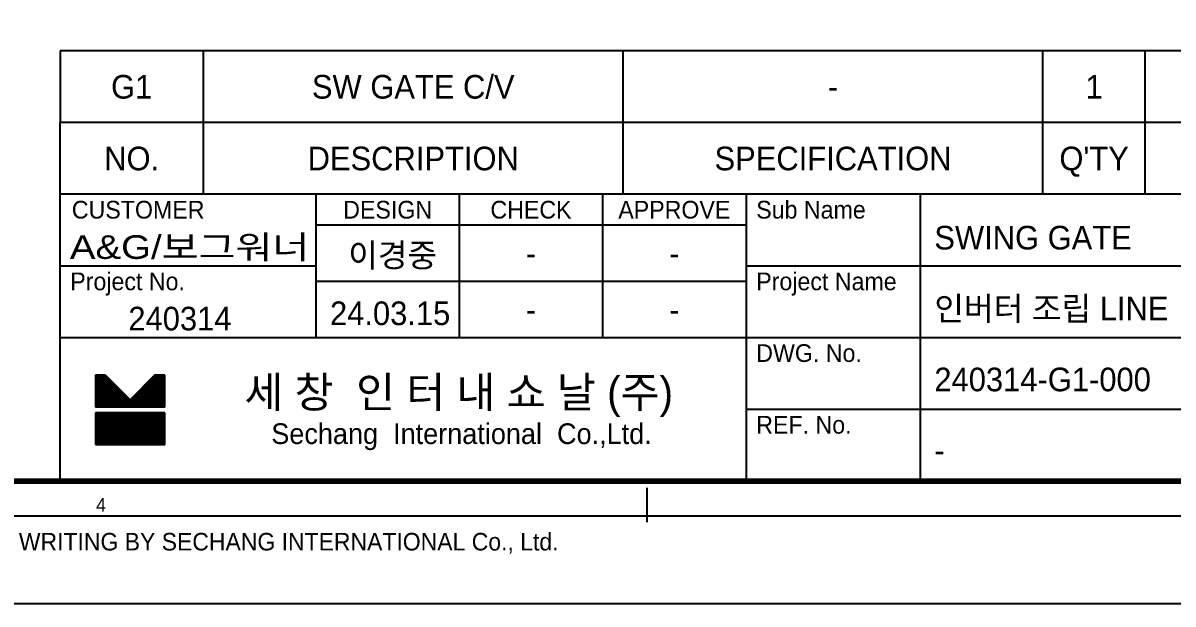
# Model space of a CAD drawing. Header units: inches. Extents: x 0 to 77285, y -118 to 40065.
# Drawn here: x 68785 to 70259, y 14172 to 14917 of the extents above; entities that cross this region are included whole.
import ezdxf
from ezdxf.enums import TextEntityAlignment as Align

# ---------------------------------------------------------------- set-up
doc = ezdxf.new("R2010")
doc.units = ezdxf.units.IN
doc.header["$LTSCALE"] = 5
doc.header["$MEASUREMENT"] = 0
doc.styles.add('SCI', font='')
doc.styles.get('SCI').set_extended_font_data('Gulim')

# ---------------------------------------------------------------- blocks, each defined once
blk = doc.blocks.new('A$C60684f4e')
at = {"linetype": 'Continuous'}
h = blk.add_hatch(dxfattribs=at)
h.set_pattern_fill('ANSI31', color=5, scale=0.492673, style=0)
h.set_pattern_definition([(45, (-371.08822, -367.43104), (-0.043546589, 0.043546589), [])])
h.paths.add_polyline_path([(278.447, -280.174), (278.447, -277.464), (277.581, -277.464), (275.491, -279.555), (273.401, -277.464), (272.535, -277.464), (272.535, -280.174)])
h.paths.add_polyline_path([(272.535, -280.667), (272.535, -283.376), (278.447, -283.376), (278.447, -280.667)])
for p, q in [((409.5, -249.75), (269.5, -249.75)), ((269.5, -249.75), (269.5, -255.875)), ((269.5, -286.5), (269.5, -255.875)), ((409.5, -255.875), (269.5, -255.875)), ((409.5, -262), (269.5, -262)), ((328.125, -262), (328.125, -286.5)), ((328.125, -264.625), (291.375, -264.625)), ((328.125, -269.438), (291.375, -269.438))]:
    blk.add_line(p, q)
at = {"color": 3}
for p, q in [((281.75, -255.875), (281.75, -249.75)), ((317.625, -255.875), (317.625, -249.75)), ((353.5, -255.875), (353.5, -249.75)), ((362.25, -255.875), (362.25, -249.75)), ((281.75, -262), (281.75, -255.875)), ((317.625, -262), (317.625, -255.875)), ((353.5, -262), (353.5, -255.875)), ((362.25, -262), (362.25, -255.875)), ((291.375, -262), (291.375, -274.25)), ((303.625, -262), (303.625, -274.25)), ((315.875, -262), (315.875, -274.25)), ((343, -262), (343, -286.5)), ((291.375, -268.125), (269.5, -268.125)), ((409.567, -268.125), (328.125, -268.125)), ((409.5, -274.25), (269.5, -274.25)), ((409.567, -280.375), (328.125, -280.375))]:
    blk.add_line(p, q, dxfattribs=at)
at = {"color": 5, "linetype": 'Continuous'}
for p, q in [((272.535, -277.464), (272.535, -280.174)), ((273.401, -277.464), (272.535, -277.464)), ((273.401, -277.464), (275.491, -279.555)), ((277.581, -277.464), (275.491, -279.555)), ((278.447, -277.464), (277.581, -277.464)), ((278.447, -280.174), (278.447, -277.464)), ((278.447, -280.174), (272.535, -280.174)), ((278.447, -280.667), (272.535, -280.667)), ((272.535, -280.667), (272.535, -283.376)), ((278.447, -283.376), (278.447, -280.667)), ((272.535, -283.376), (278.447, -283.376))]:
    blk.add_line(p, q, dxfattribs=at)
at = {"color": 2}
blk.add_line((319.667, -290), (319.667, -287.083), dxfattribs=at)
blk.add_lwpolyline([(12.5, -289.5), (12.5, -7.5), (412.5, -7.5), (412.5, -289.5)], close=True, dxfattribs=at)
at = {"color": 40, "const_width": 0.5}
blk.add_lwpolyline([(15.5, -286.5), (15.5, -10.5), (409.5, -10.5), (409.5, -286.5)], close=True, dxfattribs=at)
at = {"layer": 'Defpoints', "color": 1}
blk.add_lwpolyline([(0, -297), (0, 0), (420, 0), (420, -297)], close=True, dxfattribs=at)
at = {"style": 'SCI'}
for s, height, p in [('NO.', 2.0192, (275.625, -258.938)), ('DESCRIPTION', 2.01923, (299.688, -258.938)), ('SPECIFICATION', 2.01923, (335.562, -258.938)), ("Q'TY", 2.0192, (357.875, -258.938)), ('DESIGN', 1.5144, (297.5, -263.313)), ('CHECK', 1.5144, (309.75, -263.313)), ('APPROVE', 1.5144, (322, -263.313)), ('이경중', 2.0192, (297.934, -267.202)), ('-', 2.019, (309.75, -267.031)), ('-', 2.019, (322, -267.031)), ('세 창  인 터 내 쇼 날 (주)', 2.65094, (303.575, -278.903)), ('Sechang  International  Co.,Ltd.', 1.76729, (303.813, -282.45))]:
    blk.add_text(s, height=height, dxfattribs=at).set_placement(p, align=Align.MIDDLE_CENTER)
for s, height, p in [('CUSTOMER', 1.5144, (270.51, -263.313)), ('Sub Name', 1.5144, (329, -263.313)), ('Project No.', 1.51442, (270.375, -269.438)), ('Project Name', 1.51442, (329, -269.438)), ('DWG. No.', 1.5144, (329, -275.563)), ('REF. No.', 1.5144, (329, -281.688))]:
    blk.add_text(s, height=height, dxfattribs=at).set_placement(p, align=Align.MIDDLE_LEFT)
at = {"color": 40, "style": 'SCI'}
for p in [(309.75, -271.844), (322, -271.844)]:
    blk.add_text('-', height=2.019, dxfattribs=at).set_placement(p, align=Align.MIDDLE_CENTER)
at = {"color": 2, "style": 'SCI'}
blk.add_text('4', height=1.167, dxfattribs=at).set_placement((273, -288.542), align=Align.MIDDLE_CENTER)
at = {"color": 3, "linetype": 'Continuous', "style": 'SCI'}
blk.add_text('IT MUST NOT BE REPRODUCED OR DISCLOSED TO OTHERS OR USED IN ANY OTHER WAY IN WHOLE OR PART EXCEPT AN AUTHORIZED IN WRITING BY SECHANG INTERNATIONAL Co., Ltd.', height=1.5, dxfattribs=at).set_placement((131.882, -292.427))

msp = doc.modelspace()

# ---------------------------------------------------------------- block references
at = {"xscale": 15, "yscale": 15, "zscale": 15}
msp.add_blockref('A$C60684f4e', (64789.72535195, 18627.36122668), dxfattribs=at)

# ---------------------------------------------------------------- texts
at = {"style": 'SCI'}
for s, height, p in [('G1', 30.288461538, (68924.10035195, 14835.17372668)), ('SW GATE C/V', 30.2884615385, (69285.03785195, 14835.17372668)), ('1', 30.28846154, (70157.85035195, 14835.17372668)), ('-', 30.28846154, (69823.16285195, 14835.17372668))]:
    msp.add_text(s, height=height, dxfattribs=at).set_placement(p, align=Align.MIDDLE_CENTER)
at = {"color": 40, "style": 'SCI'}
for s, height, p in [('SWING GATE', 30.288461538, (69953.04418297, 14641.83238053)), ('인버터 조립 LINE', 30.2884615385, (69953.04418297, 14550.96699591)), ('240314-G1-000', 30.2884615385, (69953.04418297, 14460.1016113)), ('-', 30.28846154, (69953.04418297, 14369.23622668))]:
    msp.add_text(s, height=height, dxfattribs=at).set_placement(p, align=Align.MIDDLE_LEFT)
at = {"color": 40, "style": 'SCI', "width": 1.13984}
msp.add_text('A&G/보그워너', height=30.288461538, dxfattribs=at).set_placement((68844.79251434, 14614.61627956), (69151.69290537, 14614.61627956), align=Align.FIT)
at = {"color": 40, "style": 'SCI'}
for s, p in [('240314', (68985.91721083, 14538.09439976)), ('24.03.15', (69255.41361246, 14544.90930361))]:
    msp.add_text(s, height=30.288461538, dxfattribs=at).set_placement(p, align=Align.MIDDLE_CENTER)

doc.saveas('drawing.dxf')
